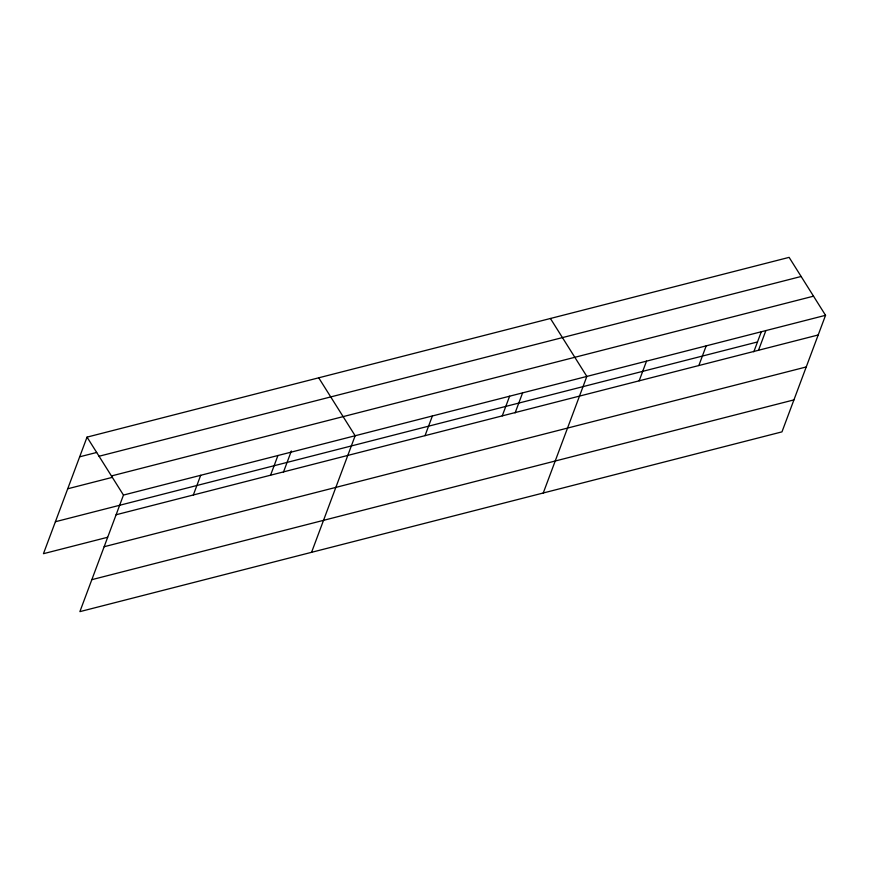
<?xml version="1.0" encoding="UTF-8"?>
<svg xmlns="http://www.w3.org/2000/svg" width="869" height="869" viewBox="0 0 869 869"><rect width="100%" height="100%" fill="white"/><g stroke="black" fill="none" stroke-linecap="round" stroke-linejoin="round"><path stroke-width="1.3" d="M87.03 437.129L123.463 495.069L79.883 611.635L781.97 431.871L825.55 315.306L789.117 257.365L87.03 437.129L43.45 553.694L107.593 537.281M193.342 494.972L200.696 475.289M270.563 475.202L277.928 455.519M283.413 472.236L291.354 451M311.569 552.315L355.149 435.749L318.717 377.809M425.028 435.651L432.382 415.969M502.249 415.882L509.614 396.199M515.1 412.916L522.573 392.94M543.255 492.995L586.847 376.418L550.414 318.488M639.16 380.818L646.514 361.146M698.839 365.545L706.193 345.862M753.814 351.804L761.277 331.828M758.518 350.261L765.871 330.578M79.676 456.812L96.687 452.456M99.055 456.247L801.142 276.483M111.438 475.951L813.525 296.177M67.717 488.78L112.22 477.385M123.463 495.069L825.55 315.306M55.41 521.726L757.486 341.962M116.109 514.752L818.196 334.978M104.15 546.72L806.236 366.957M91.832 579.666L793.918 399.892"/></g></svg>
